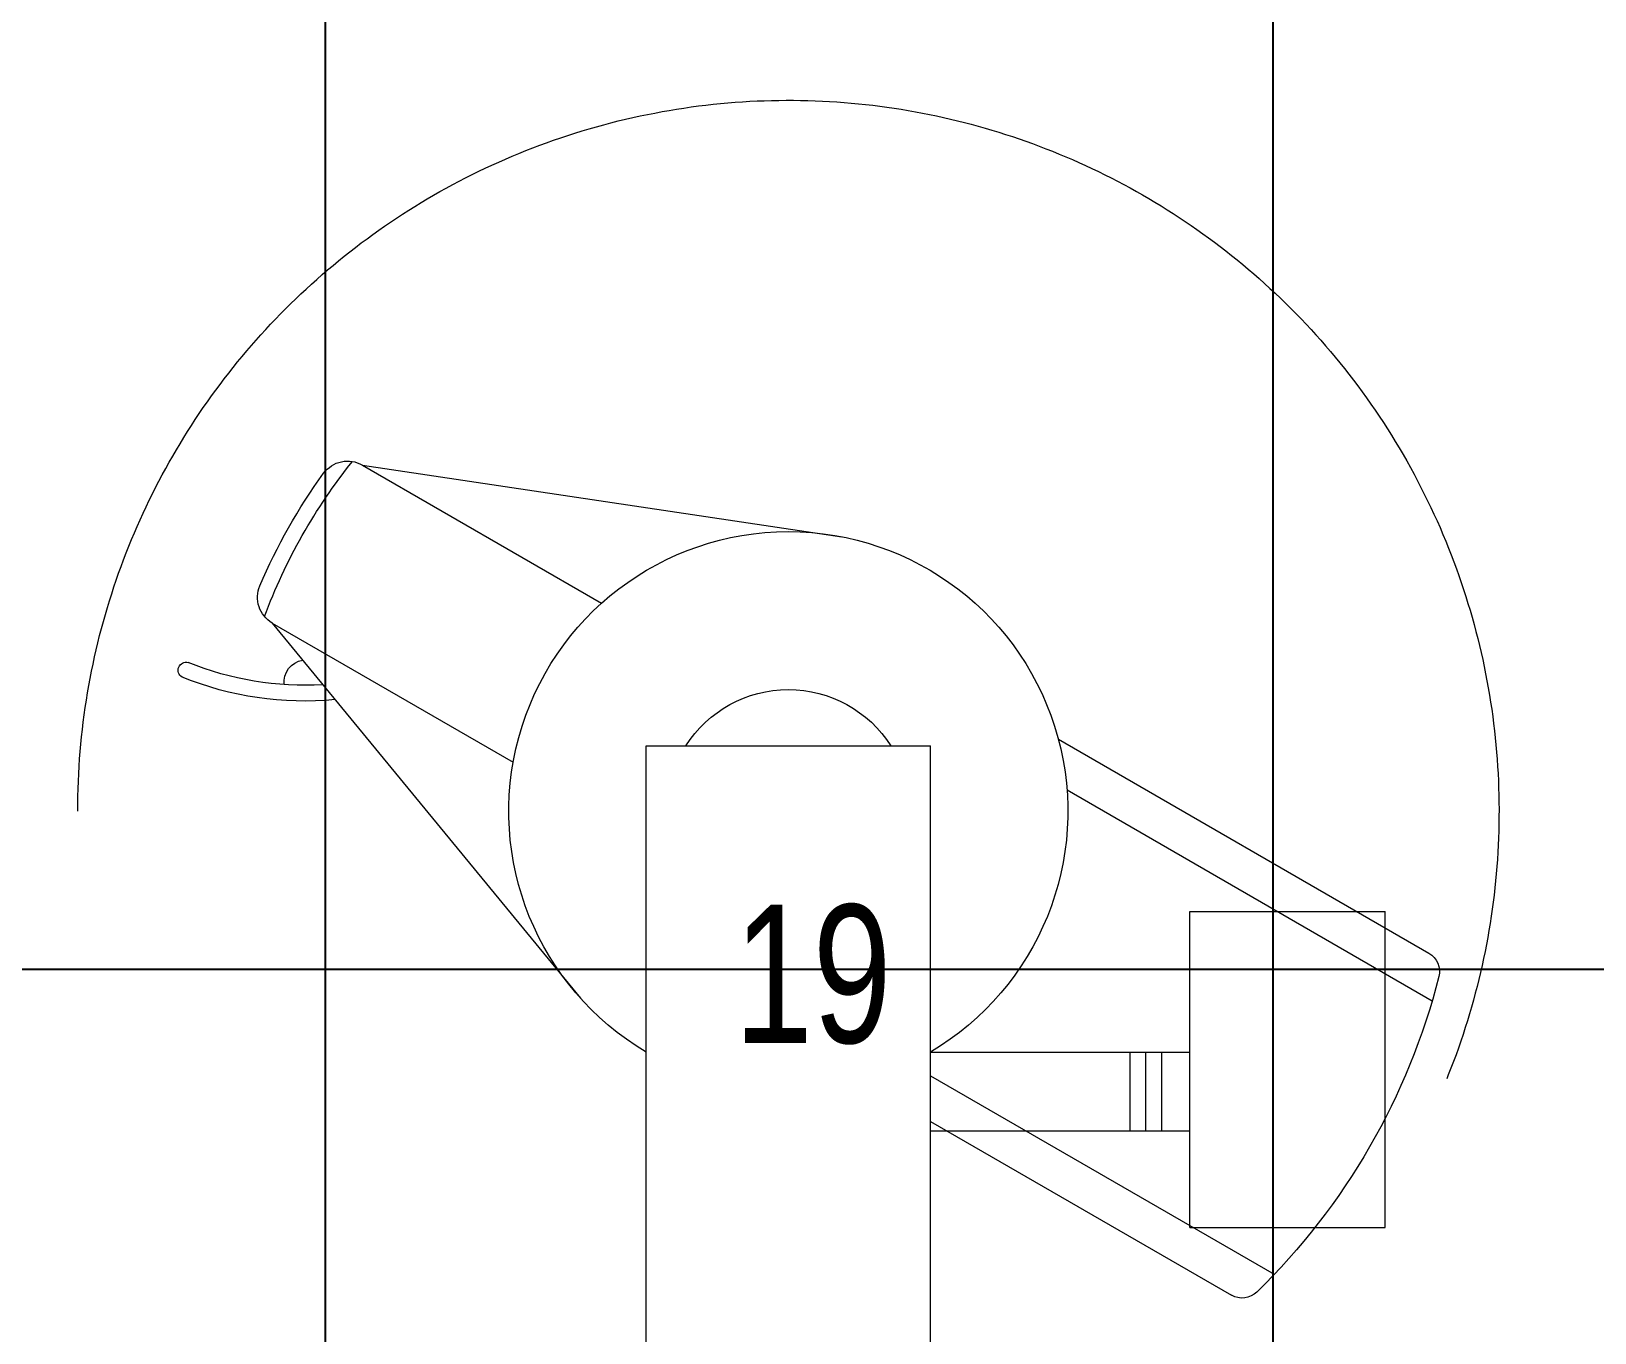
# Model space of a CAD drawing. Extents: x -178977 to 231842, y -29287 to 19916.
# Drawn here: x 20229 to 21219, y -440 to 384 of the extents above; entities that cross this region are included whole.
import ezdxf
from ezdxf import colors
from ezdxf.entities.mleader import LeaderData, LeaderLine
from ezdxf.math import Vec2, Vec3

# ---------------------------------------------------------------- set-up
doc = ezdxf.new("R2010")
doc.units = 0
doc.header["$LTSCALE"] = 0.25
doc.linetypes.add('01-First Floor-FUR$0$HIDDEN', pattern=[9.525, 6.35, -3.175])
doc.linetypes.add('DASHDOT', pattern=[25.4, 12.7, -6.35, 0, -6.35])
for name, color, linetype, lineweight in [('01-First Floor-FUR$0$72_EGR_EQP_TAG', 142, 'Continuous', 5), ('01-First Floor-FUR$0$LOADING', 253, 'Continuous', 5), ('E-LITE-CIRC', 6, 'Continuous', 25), ('E-LITE-CLNG-CNDT', 6, 'DASHDOT', 35)]:
    doc.layers.add(name, color=color, linetype=linetype, lineweight=lineweight)
doc.layers.add('01-First Floor-FUR$0$FALSE CEILING', color=251, linetype='Continuous')
doc.styles.add('01-First Floor-FUR$0$X3G_ENTITY_257CFD', font='swisscl.ttf', dxfattribs={"height": 200})
doc.styles.add('DC_SIMPLEX', font='SIMPLEX.shx', dxfattribs={"width": 0.7})

# ---------------------------------------------------------------- blocks, each defined once
blk = doc.blocks.new('01-First Floor-FUR$0$DE13269-P')
for p, q in [((0.58763, -0.06), (0.58763, -0.69133)), ((0.76763, -0.06), (0.76763, -0.69133)), ((0.76763, -0.4537), (0.95826, -0.34364)), ((0.76763, -0.48257), (0.98536, -0.35686)), ((0.35085, -0.76912), (0.54599, -0.53168)), ((0.85411, -0.66358), (1.08536, -0.53007)), ((0.84866, -0.6956), (1.08326, -0.56015)), ((0.35085, -0.76912), (0.50338, -0.68106)), ((0.58763, -0.69133), (0.76763, -0.69133)), ((0.40789, -0.86912), (0.55935, -0.78168)), ((0.40789, -0.86912), (0.71151, -0.82373))]:
    blk.add_line(p, q)
at = {"linetype": '01-First Floor-FUR$0$HIDDEN'}
for p, q in [((0.93177, -0.38652), (0.93177, -0.58652)), ((0.93177, -0.38652), (1.05548, -0.38652)), ((1.05548, -0.38652), (1.05548, -0.58652)), ((0.76763, -0.44759), (0.93177, -0.44759)), ((0.89408, -0.44759), (0.89408, -0.49759)), ((0.90408, -0.44759), (0.90408, -0.49759)), ((0.91408, -0.44759), (0.91408, -0.49759)), ((0.76763, -0.49759), (0.93177, -0.49759)), ((0.93177, -0.58652), (1.05548, -0.58652))]:
    blk.add_line(p, q, dxfattribs=at)
at = {"color": 1, "linetype": '01-First Floor-FUR$0$HIDDEN'}
blk.add_arc((0.67763, -0.65), 0.45, 180, 44.81419, dxfattribs=at)
for centre, radius, start, end in [((0.96494, -0.35521), 0.01336, 45.73649, 120), ((0.67763, -0.65), 0.425, 14.26351, 45.73649), ((0.67763, -0.65), 0.177, 120.56228, 59.43772), ((1.07658, -0.54858), 0.01336, 300, 14.26351), ((0.67763, -0.65), 0.077, 212.46085, 327.53915), ((0.37103, -0.92446), 0.20471, 84.49999, 112.1634), ((0.37103, -0.92446), 0.19471, 86.50245, 112.1634), ((0.37234, -0.73172), 0.01405, 173.61498, 261.14045), ((0.29627, -0.73927), 0.00504, 119.39762, 284.92917), ((0.36024, -0.78538), 0.01877, 120, 203.0996), ((0.67763, -0.65), 0.35384, 200.37776, 218.73043), ((0.67763, -0.65), 0.36384, 203.0996, 216.00859), ((0.3985, -0.85286), 0.01877, 216.00859, 300)]:
    blk.add_arc(centre, radius, start, end)
blk = doc.blocks.new('01-First Floor-FUR$0$XA15872-P')
blk.add_lwpolyline([(0, 0), (1, 0), (1, 0.05), (0, 0.05)], close=True)
blk = doc.blocks.new('01-First Floor-FUR$0$D.131.54.60')
at = {"layer": '01-First Floor-FUR$0$LOADING'}
for name, p, xscale, yscale, zscale, rotation in [('01-First Floor-FUR$0$XA15872-P', (10938.75, 4699.46, 0), 999.9999999999999, 999.9999999999999, 999.9999999999999, 231.4615886572387), ('01-First Floor-FUR$0$DE13269-P', (11800.92, 3000.63), -1000, 1000, 1000, 270)]:
    blk.add_blockref(name, p, dxfattribs=dict(at, xscale=xscale, yscale=yscale, zscale=zscale, rotation=rotation))
blk = doc.blocks.new('01-First Floor-FUR')
at = {"layer": '01-First Floor-FUR$0$FALSE CEILING', "linetype": 'Continuous'}
for p, q in [((20415.56, -810), (20415.56, 1347.62)), ((21015.56, -810), (21015.56, 1347.62)), ((19215.56, -210), (23215.56, -210))]:
    blk.add_line(p, q, dxfattribs=at)
at = {"layer": '01-First Floor-FUR$0$LOADING', "rotation": 270}
blk.add_blockref('01-First Floor-FUR$0$D.131.54.60', (17030.3, 11040.92, -0.1), dxfattribs=at)
at = {"layer": '01-First Floor-FUR$0$72_EGR_EQP_TAG', "insert": (20724.05, -169.15, -0.1), "char_height": 87.473, "attachment_point": 2, "style": '01-First Floor-FUR$0$X3G_ENTITY_257CFD'}
blk.add_mtext('19', dxfattribs=at)
blk = doc.blocks.new('ARR0W')
at = {"color": 45}
blk.add_ellipse((0, 0), major_axis=(0.4, 0), ratio=0.4, dxfattribs=at)
at = {"color": 45, "ltscale": 0.5}
blk.add_solid([(-1.4, 0.1667), (-0.4, 0), (-1.4, -0.1667)], dxfattribs=at)

msp = doc.modelspace()

# ---------------------------------------------------------------- block references
at = {"layer": 'E-LITE-CLNG-CNDT'}
msp.add_blockref('01-First Floor-FUR', (0, 0), dxfattribs=at)

# ---------------------------------------------------------------- leaders
at = {"layer": 'E-LITE-CIRC'}
ml = msp.add_multileader_mtext('Standard', dxfattribs=at)
ml.set_content('{\\Fdc_el_romans|c0;\\W0.8;TO\\Fromans|c0; \\Fsimplex|c0;PP-\\Fdc_el_romans|c0;F1\\Fsimplex|c0;/M50}', color=256, style='DC_SIMPLEX')
ml.set_leader_properties()
ml.set_arrow_properties(name='ARR0W')
ml.build(insert=Vec2(0, 0))
ml.multileader.update_dxf_attribs({"dogleg_length": 200, "arrow_head_size": 140, "scale": 100})
ctx = ml.context
ctx.base_point, ctx.scale, ctx.char_height, ctx.arrow_head_size, ctx.landing_gap_size, ctx.plane_origin, ctx.plane_x_axis, ctx.plane_y_axis = Vec3(20658.9, 734.05, 0), 100, 200, 140, 140, Vec3(35559.2, -6258.46, 0), Vec3(1, 0.000001, 0), Vec3(-0.000001, 1, 0)
ctx.text_align_type = 2
notes = []
notes.append((ctx, [(1, (1, 1, 0), (22899.12, 734.05, 0), (-1, -0.000001, 0), 108.79, [(0, [(23215.56, 97, 0)], 0, [])])]))
ctx.mtext.insert, ctx.mtext.text_direction, ctx.mtext.rotation, ctx.mtext.alignment, ctx.mtext.flow_direction = Vec3(22650.32, 867.38, 0), Vec3(1, 0.000001, 0), 0.000001, 3, 5
for ctx, leaders in notes:
    for number, flags, end, landing, length, lines in leaders:
        leader = LeaderData()
        leader.index, (leader.has_last_leader_line, leader.has_dogleg_vector, leader.attachment_direction) = number, flags
        leader.last_leader_point, leader.dogleg_vector, leader.dogleg_length = Vec3(end), Vec3(landing), length
        for number, points, colour, breaks in lines:
            line = LeaderLine()
            line.index, line.vertices, line.color, line.breaks = number, Vec3.list(points), colors.encode_raw_color(colour), breaks
            leader.lines.append(line)
        ctx.leaders.append(leader)

doc.saveas('drawing.dxf')
